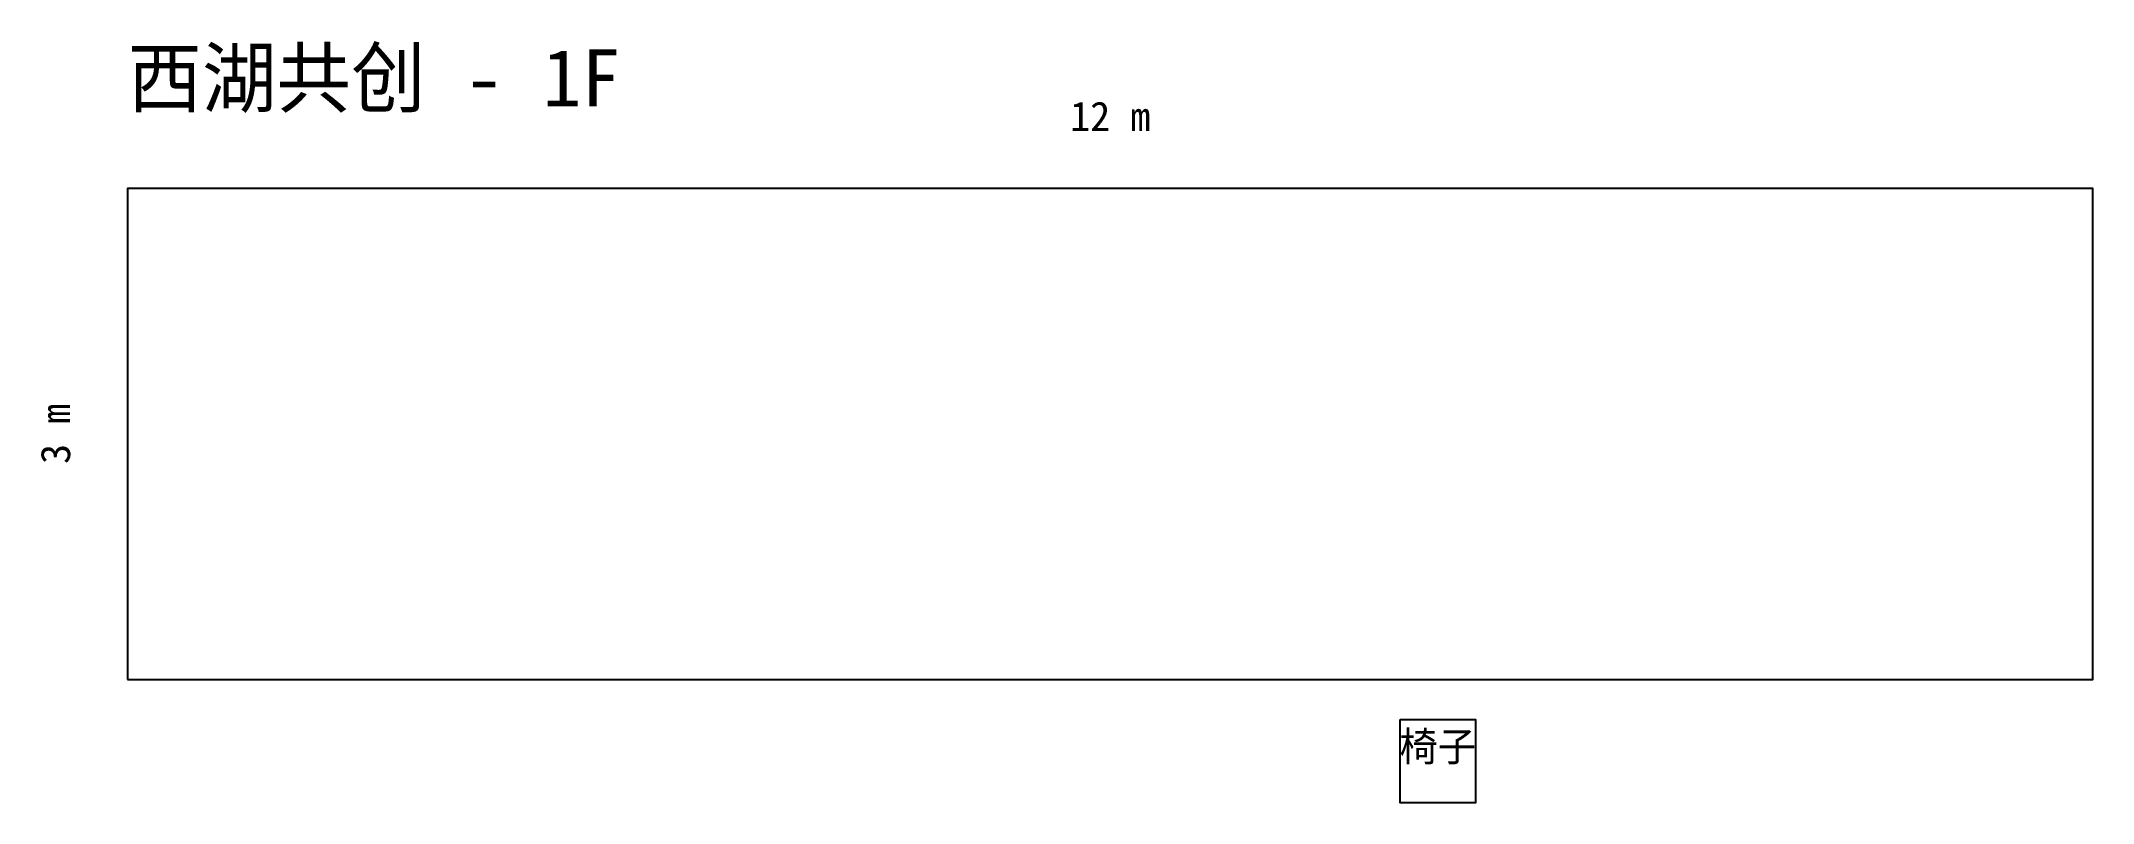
# Model space of a CAD drawing. Header units: metres. Extents: x -0.5 to 12, y -0.8 to 3.9.
import ezdxf
from ezdxf.enums import TextEntityAlignment as Align

# ---------------------------------------------------------------- set-up
doc = ezdxf.new("R2010")
doc.units = ezdxf.units.M
for name, color, linetype in [('DIMENSIONS', 8, 'CONTINUOUS'), ('FURNITURE', 3, 'CONTINUOUS'), ('ROOMS', 4, 'CONTINUOUS'), ('WALLS', 7, 'CONTINUOUS')]:
    doc.layers.add(name, color=color, linetype=linetype)

msp = doc.modelspace()

# ---------------------------------------------------------------- linework, layer by layer
at = {"layer": 'FURNITURE'}
msp.add_lwpolyline([(7.77, -0.245), (8.23, -0.245), (8.23, -0.755), (7.77, -0.755)], close=True, dxfattribs=at)
at = {"layer": 'WALLS'}
msp.add_lwpolyline([(0, 0), (12, 0), (12, 3), (0, 3)], close=True, dxfattribs=at)

# ---------------------------------------------------------------- texts
at = {"layer": 'DIMENSIONS'}
msp.add_text('12 m', height=0.18, dxfattribs=at).set_placement((6, 3.35), align=Align.CENTER)
msp.add_text('3 m', height=0.18, rotation=90, dxfattribs=at).set_placement((-0.35, 1.5), align=Align.CENTER)
at = {"layer": 'FURNITURE'}
msp.add_text('椅子', height=0.18, dxfattribs=at).set_placement((8, -0.5), align=Align.CENTER)
at = {"layer": 'ROOMS'}
msp.add_text('西湖共创 - 1F', height=0.35, dxfattribs=at).set_placement((0, 3.5))

doc.saveas('drawing.dxf')
